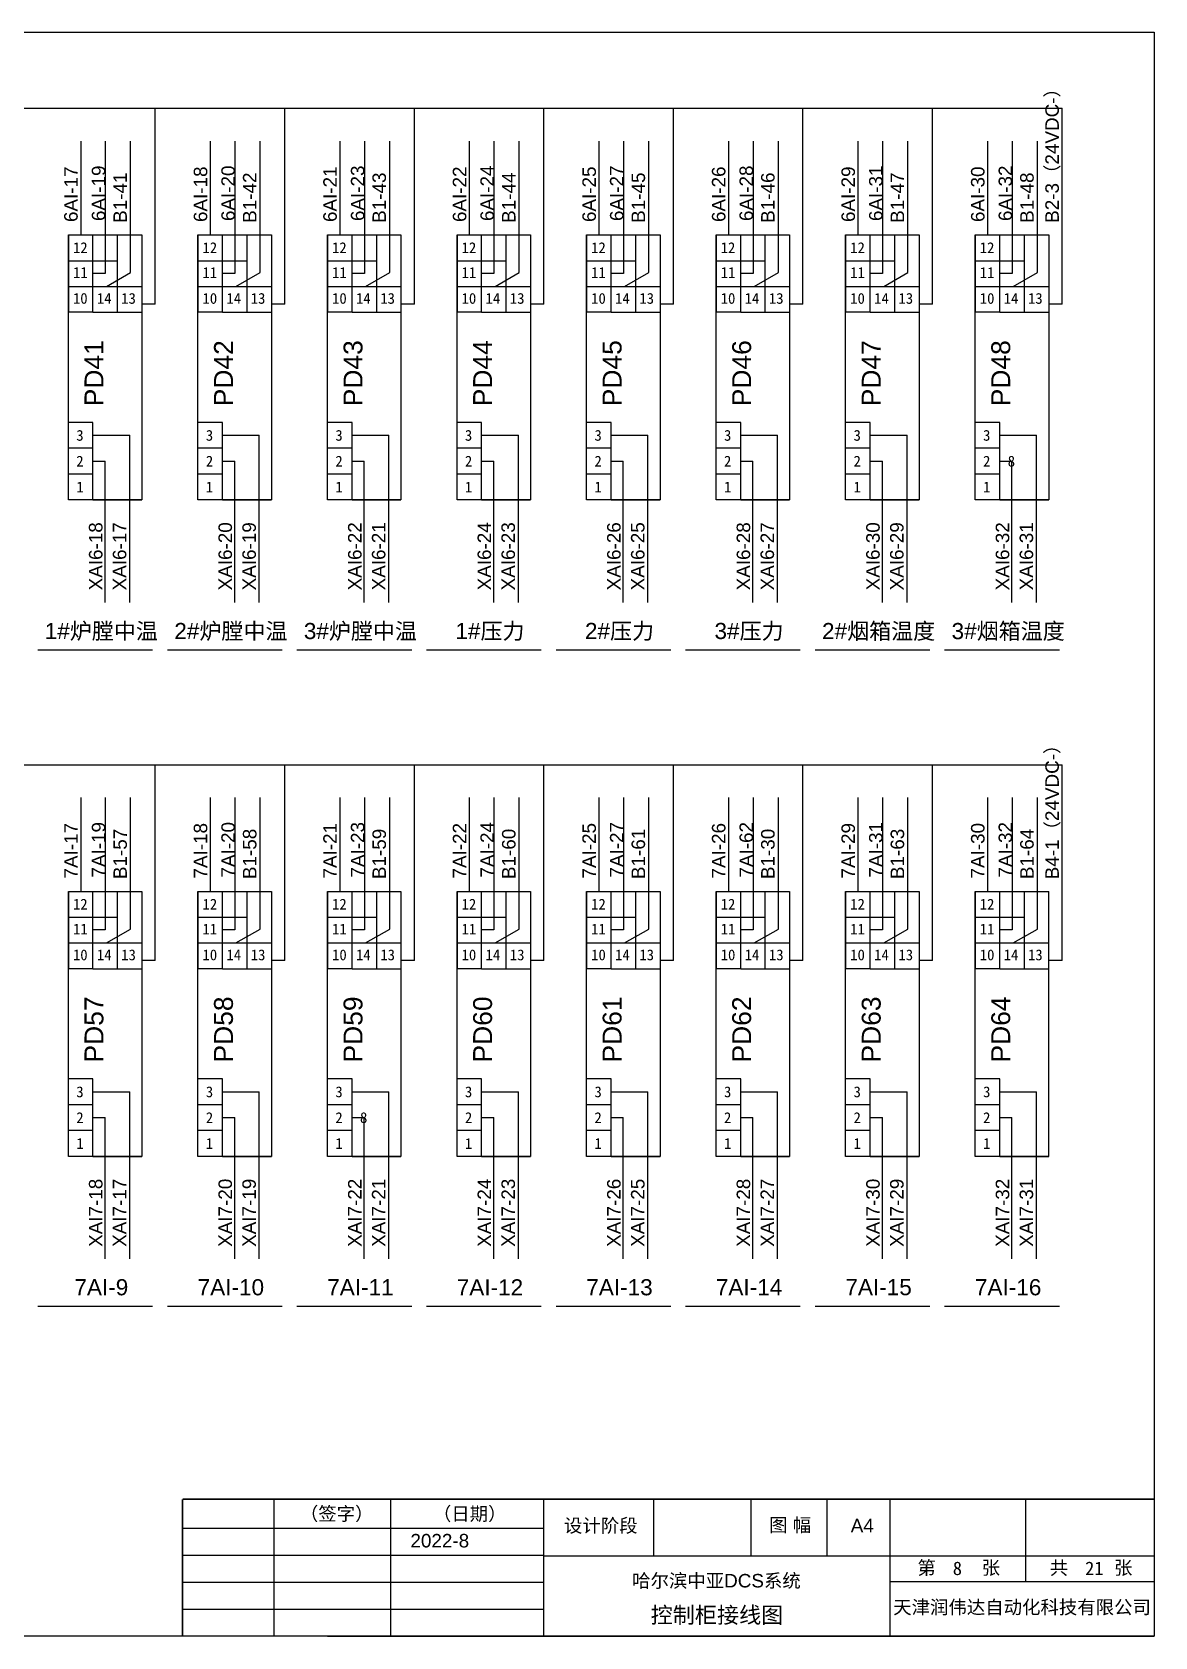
# Model space of a CAD drawing. Extents: x -156069 to -122631, y 9787 to 31117.
# Drawn here: x -149075 to -146995, y 16915 to 19887 of the extents above; entities that cross this region are included whole.
import ezdxf
from ezdxf.enums import TextEntityAlignment as Align

# ---------------------------------------------------------------- set-up
doc = ezdxf.new("R2010")
doc.units = 0
doc.layers.get('0').update_dxf_attribs({"linetype": 'CONTINUOUS'})
doc.layers.add('1', color=143, linetype='CONTINUOUS')
doc.layers.add('TEXT', color=3, linetype='CONTINUOUS')
doc.styles.add('Arial', font='arial.ttf')
doc.styles.get("Standard").update_dxf_attribs({"font": ''})
doc.styles.get('Standard').set_extended_font_data('SimSun')

msp = doc.modelspace()

# ---------------------------------------------------------------- linework, layer by layer
for p, q in [((-150766.62449, 19745.65428), (-147166.62449, 19745.65428)), ((-148846.62449, 19383.08503), (-148846.62449, 19745.65428)), ((-148606.62449, 19383.08503), (-148606.62449, 19745.65428)), ((-148366.62449, 19383.08503), (-148366.62449, 19745.65428)), ((-148126.62449, 19383.08503), (-148126.62449, 19745.65428)), ((-147886.62449, 19383.08503), (-147886.62449, 19745.65428)), ((-147646.62449, 19383.08503), (-147646.62449, 19745.65428)), ((-147406.62449, 19383.08503), (-147406.62449, 19745.65428)), ((-147166.62449, 19383.08503), (-147166.62449, 19745.65428)), ((-148984.82016, 19684.66827), (-148984.82016, 19511.19195)), ((-148939.21202, 19684.66827), (-148939.21202, 19439.62884)), ((-148892.23244, 19441.32991), (-148892.23244, 19684.66827)), ((-148744.82016, 19684.66827), (-148744.82016, 19511.19195)), ((-148699.21202, 19684.66827), (-148699.21202, 19439.62884)), ((-148652.23244, 19441.32991), (-148652.23244, 19684.66827)), ((-148504.82016, 19684.66827), (-148504.82016, 19511.19195)), ((-148459.21202, 19684.66827), (-148459.21202, 19439.62884)), ((-148412.23244, 19441.32991), (-148412.23244, 19684.66827)), ((-148264.82016, 19684.66827), (-148264.82016, 19511.19195)), ((-148219.21202, 19684.66827), (-148219.21202, 19439.62884)), ((-148172.23244, 19441.32991), (-148172.23244, 19684.66827)), ((-148024.82016, 19684.66827), (-148024.82016, 19511.19195)), ((-147979.21202, 19684.66827), (-147979.21202, 19439.62884)), ((-147932.23244, 19441.32991), (-147932.23244, 19684.66827)), ((-147784.82016, 19684.66827), (-147784.82016, 19511.19195)), ((-147739.21202, 19684.66827), (-147739.21202, 19439.62884)), ((-147692.23244, 19441.32991), (-147692.23244, 19684.66827)), ((-147544.82016, 19684.66827), (-147544.82016, 19511.19195)), ((-147499.21202, 19684.66827), (-147499.21202, 19439.62884)), ((-147452.23244, 19441.32991), (-147452.23244, 19684.66827)), ((-147304.82016, 19684.66827), (-147304.82016, 19511.19195)), ((-147259.21202, 19684.66827), (-147259.21202, 19439.62884)), ((-147212.23244, 19441.32991), (-147212.23244, 19684.66827)), ((-148939.21202, 19439.62884), (-148962.01614, 19439.62884)), ((-148937.09293, 19415.59382), (-148892.23244, 19441.32991)), ((-148699.21202, 19439.62884), (-148722.01614, 19439.62884)), ((-148697.09293, 19415.59382), (-148652.23244, 19441.32991)), ((-148459.21202, 19439.62884), (-148482.01614, 19439.62884)), ((-148457.09293, 19415.59382), (-148412.23244, 19441.32991)), ((-148219.21202, 19439.62884), (-148242.01614, 19439.62884)), ((-148217.09293, 19415.59382), (-148172.23244, 19441.32991)), ((-147979.21202, 19439.62884), (-148002.01614, 19439.62884)), ((-147977.09293, 19415.59382), (-147932.23244, 19441.32991)), ((-147739.21202, 19439.62884), (-147762.01614, 19439.62884)), ((-147737.09293, 19415.59382), (-147692.23244, 19441.32991)), ((-147499.21202, 19439.62884), (-147522.01614, 19439.62884)), ((-147497.09293, 19415.59382), (-147452.23244, 19441.32991)), ((-147259.21202, 19439.62884), (-147282.01614, 19439.62884)), ((-147257.09293, 19415.59382), (-147212.23244, 19441.32991)), ((-148846.62449, 19383.08503), (-148871.10417, 19383.08503)), ((-148606.62449, 19383.08503), (-148631.10417, 19383.08503)), ((-148366.62449, 19383.08503), (-148391.10417, 19383.08503)), ((-148126.62449, 19383.08503), (-148151.10417, 19383.08503)), ((-147886.62449, 19383.08503), (-147911.10417, 19383.08503)), ((-147646.62449, 19383.08503), (-147671.10417, 19383.08503)), ((-147406.62449, 19383.08503), (-147431.10417, 19383.08503)), ((-147166.62449, 19383.08503), (-147191.10417, 19383.08503)), ((-148962.57205, 19140.02792), (-148893.908, 19140.02792)), ((-148893.908, 18830.63491), (-148893.908, 19140.02792)), ((-148722.57205, 19140.02792), (-148653.908, 19140.02792)), ((-148653.908, 18830.63491), (-148653.908, 19140.02792)), ((-148482.57205, 19140.02792), (-148413.908, 19140.02792)), ((-148413.908, 18830.63491), (-148413.908, 19140.02792)), ((-148242.57205, 19140.02792), (-148173.908, 19140.02792)), ((-148173.908, 18830.63491), (-148173.908, 19140.02792)), ((-148002.57205, 19140.02792), (-147933.908, 19140.02792)), ((-147933.908, 18830.63491), (-147933.908, 19140.02792)), ((-147762.57205, 19140.02792), (-147693.908, 19140.02792)), ((-147693.908, 18830.63491), (-147693.908, 19140.02792)), ((-147522.57205, 19140.02792), (-147453.908, 19140.02792)), ((-147453.908, 18830.63491), (-147453.908, 19140.02792)), ((-147282.57205, 19140.02792), (-147213.908, 19140.02792)), ((-147213.908, 18830.63491), (-147213.908, 19140.02792)), ((-148962.01614, 19092.22886), (-148939.51614, 19092.22886)), ((-148939.51614, 18830.63491), (-148939.51614, 19092.22886)), ((-148722.01614, 19092.22886), (-148699.51614, 19092.22886)), ((-148699.51614, 18830.63491), (-148699.51614, 19092.22886)), ((-148482.01614, 19092.22886), (-148459.51614, 19092.22886)), ((-148459.51614, 18830.63491), (-148459.51614, 19092.22886)), ((-148242.01614, 19092.22886), (-148219.51614, 19092.22886)), ((-148219.51614, 18830.63491), (-148219.51614, 19092.22886)), ((-148002.01614, 19092.22886), (-147979.51614, 19092.22886)), ((-147979.51614, 18830.63491), (-147979.51614, 19092.22886)), ((-147762.01614, 19092.22886), (-147739.51614, 19092.22886)), ((-147739.51614, 18830.63491), (-147739.51614, 19092.22886)), ((-147522.01614, 19092.22886), (-147499.51614, 19092.22886)), ((-147499.51614, 18830.63491), (-147499.51614, 19092.22886)), ((-147282.01614, 19092.22886), (-147259.51614, 19092.22886)), ((-147259.51614, 18830.63491), (-147259.51614, 19092.22886)), ((-149064.17879, 18743.03828), (-148851.6174, 18743.03828)), ((-148824.17879, 18743.03828), (-148611.6174, 18743.03828)), ((-148584.17879, 18743.03828), (-148371.6174, 18743.03828)), ((-148344.17879, 18743.03828), (-148131.6174, 18743.03828)), ((-148104.17879, 18743.03828), (-147891.6174, 18743.03828)), ((-147864.17879, 18743.03828), (-147651.6174, 18743.03828)), ((-147624.17879, 18743.03828), (-147411.6174, 18743.03828)), ((-147384.17879, 18743.03828), (-147171.6174, 18743.03828)), ((-150766.62449, 18530.07948), (-147166.62449, 18530.07948)), ((-148846.62449, 18167.51024), (-148846.62449, 18530.07948)), ((-148606.62449, 18167.51024), (-148606.62449, 18530.07948)), ((-148366.62449, 18167.51024), (-148366.62449, 18530.07948)), ((-148126.62449, 18167.51024), (-148126.62449, 18530.07948)), ((-147886.62449, 18167.51024), (-147886.62449, 18530.07948)), ((-147646.62449, 18167.51024), (-147646.62449, 18530.07948)), ((-147406.62449, 18167.51024), (-147406.62449, 18530.07948)), ((-147166.62449, 18167.51024), (-147166.62449, 18530.07948)), ((-148984.82016, 18469.09347), (-148984.82016, 18295.61715)), ((-148939.21202, 18469.09347), (-148939.21202, 18224.05404)), ((-148892.23244, 18225.75511), (-148892.23244, 18469.09347)), ((-148744.82016, 18469.09347), (-148744.82016, 18295.61715)), ((-148699.21202, 18469.09347), (-148699.21202, 18224.05404)), ((-148652.23244, 18225.75511), (-148652.23244, 18469.09347)), ((-148504.82016, 18469.09347), (-148504.82016, 18295.61715)), ((-148459.21202, 18469.09347), (-148459.21202, 18224.05404)), ((-148412.23244, 18225.75511), (-148412.23244, 18469.09347)), ((-148264.82016, 18469.09347), (-148264.82016, 18295.61715)), ((-148219.21202, 18469.09347), (-148219.21202, 18224.05404)), ((-148172.23244, 18225.75511), (-148172.23244, 18469.09347)), ((-148024.82016, 18469.09347), (-148024.82016, 18295.61715)), ((-147979.21202, 18469.09347), (-147979.21202, 18224.05404)), ((-147932.23244, 18225.75511), (-147932.23244, 18469.09347)), ((-147784.82016, 18469.09347), (-147784.82016, 18295.61715)), ((-147739.21202, 18469.09347), (-147739.21202, 18224.05404)), ((-147692.23244, 18225.75511), (-147692.23244, 18469.09347)), ((-147544.82016, 18469.09347), (-147544.82016, 18295.61715)), ((-147499.21202, 18469.09347), (-147499.21202, 18224.05404)), ((-147452.23244, 18225.75511), (-147452.23244, 18469.09347)), ((-147304.82016, 18469.09347), (-147304.82016, 18295.61715)), ((-147259.21202, 18469.09347), (-147259.21202, 18224.05404)), ((-147212.23244, 18225.75511), (-147212.23244, 18469.09347)), ((-148939.21202, 18224.05404), (-148962.01614, 18224.05404)), ((-148937.09293, 18200.01903), (-148892.23244, 18225.75511)), ((-148699.21202, 18224.05404), (-148722.01614, 18224.05404)), ((-148697.09293, 18200.01903), (-148652.23244, 18225.75511)), ((-148459.21202, 18224.05404), (-148482.01614, 18224.05404)), ((-148457.09293, 18200.01903), (-148412.23244, 18225.75511)), ((-148219.21202, 18224.05404), (-148242.01614, 18224.05404)), ((-148217.09293, 18200.01903), (-148172.23244, 18225.75511)), ((-147979.21202, 18224.05404), (-148002.01614, 18224.05404)), ((-147977.09293, 18200.01903), (-147932.23244, 18225.75511)), ((-147739.21202, 18224.05404), (-147762.01614, 18224.05404)), ((-147737.09293, 18200.01903), (-147692.23244, 18225.75511)), ((-147499.21202, 18224.05404), (-147522.01614, 18224.05404)), ((-147497.09293, 18200.01903), (-147452.23244, 18225.75511)), ((-147259.21202, 18224.05404), (-147282.01614, 18224.05404)), ((-147257.09293, 18200.01903), (-147212.23244, 18225.75511)), ((-148846.62449, 18167.51024), (-148871.10417, 18167.51024)), ((-148606.62449, 18167.51024), (-148631.10417, 18167.51024)), ((-148366.62449, 18167.51024), (-148391.10417, 18167.51024)), ((-148126.62449, 18167.51024), (-148151.10417, 18167.51024)), ((-147886.62449, 18167.51024), (-147911.10417, 18167.51024)), ((-147646.62449, 18167.51024), (-147671.10417, 18167.51024)), ((-147406.62449, 18167.51024), (-147431.10417, 18167.51024)), ((-147166.62449, 18167.51024), (-147191.10417, 18167.51024)), ((-148962.57205, 17924.45313), (-148893.908, 17924.45313)), ((-148893.908, 17615.06011), (-148893.908, 17924.45313)), ((-148722.57205, 17924.45313), (-148653.908, 17924.45313)), ((-148653.908, 17615.06011), (-148653.908, 17924.45313)), ((-148482.57205, 17924.45313), (-148413.908, 17924.45313)), ((-148413.908, 17615.06011), (-148413.908, 17924.45313)), ((-148242.57205, 17924.45313), (-148173.908, 17924.45313)), ((-148173.908, 17615.06011), (-148173.908, 17924.45313)), ((-148002.57205, 17924.45313), (-147933.908, 17924.45313)), ((-147933.908, 17615.06011), (-147933.908, 17924.45313)), ((-147762.57205, 17924.45313), (-147693.908, 17924.45313)), ((-147693.908, 17615.06011), (-147693.908, 17924.45313)), ((-147522.57205, 17924.45313), (-147453.908, 17924.45313)), ((-147453.908, 17615.06011), (-147453.908, 17924.45313)), ((-147282.57205, 17924.45313), (-147213.908, 17924.45313)), ((-147213.908, 17615.06011), (-147213.908, 17924.45313)), ((-148962.01614, 17876.65406), (-148939.51614, 17876.65406)), ((-148939.51614, 17615.06011), (-148939.51614, 17876.65406)), ((-148722.01614, 17876.65406), (-148699.51614, 17876.65406)), ((-148699.51614, 17615.06011), (-148699.51614, 17876.65406)), ((-148482.01614, 17876.65406), (-148459.51614, 17876.65406)), ((-148459.51614, 17615.06011), (-148459.51614, 17876.65406)), ((-148242.01614, 17876.65406), (-148219.51614, 17876.65406)), ((-148219.51614, 17615.06011), (-148219.51614, 17876.65406)), ((-148002.01614, 17876.65406), (-147979.51614, 17876.65406)), ((-147979.51614, 17615.06011), (-147979.51614, 17876.65406)), ((-147762.01614, 17876.65406), (-147739.51614, 17876.65406)), ((-147739.51614, 17615.06011), (-147739.51614, 17876.65406)), ((-147522.01614, 17876.65406), (-147499.51614, 17876.65406)), ((-147499.51614, 17615.06011), (-147499.51614, 17876.65406)), ((-147282.01614, 17876.65406), (-147259.51614, 17876.65406)), ((-147259.51614, 17615.06011), (-147259.51614, 17876.65406)), ((-149064.17879, 17527.46348), (-148851.6174, 17527.46348)), ((-148824.17879, 17527.46348), (-148611.6174, 17527.46348)), ((-148584.17879, 17527.46348), (-148371.6174, 17527.46348)), ((-148344.17879, 17527.46348), (-148131.6174, 17527.46348)), ((-148104.17879, 17527.46348), (-147891.6174, 17527.46348)), ((-147864.17879, 17527.46348), (-147651.6174, 17527.46348)), ((-147624.17879, 17527.46348), (-147411.6174, 17527.46348)), ((-147384.17879, 17527.46348), (-147171.6174, 17527.46348))]:
    msp.add_line(p, q)
at = {"color": 1}
for p, q in [((-149007.62419, 19511.19195), (-149007.62419, 19463.39289)), ((-149007.62419, 19020.53027), (-149007.62419, 19511.19195)), ((-149007.62419, 19511.19195), (-148871.4081, 19511.19195)), ((-148962.01614, 19463.39289), (-148962.01614, 19511.19195)), ((-148916.4081, 19367.79476), (-148916.4081, 19511.19195)), ((-148871.4081, 19511.19195), (-148871.4081, 19020.53027)), ((-148767.62419, 19511.19195), (-148767.62419, 19463.39289)), ((-148767.62419, 19020.53027), (-148767.62419, 19511.19195)), ((-148767.62419, 19511.19195), (-148631.4081, 19511.19195)), ((-148722.01614, 19463.39289), (-148722.01614, 19511.19195)), ((-148676.4081, 19367.79476), (-148676.4081, 19511.19195)), ((-148631.4081, 19511.19195), (-148631.4081, 19020.53027)), ((-148527.62419, 19511.19195), (-148527.62419, 19463.39289)), ((-148527.62419, 19020.53027), (-148527.62419, 19511.19195)), ((-148527.62419, 19511.19195), (-148391.4081, 19511.19195)), ((-148482.01614, 19463.39289), (-148482.01614, 19511.19195)), ((-148436.4081, 19367.79476), (-148436.4081, 19511.19195)), ((-148391.4081, 19511.19195), (-148391.4081, 19020.53027)), ((-148287.62419, 19511.19195), (-148287.62419, 19463.39289)), ((-148287.62419, 19020.53027), (-148287.62419, 19511.19195)), ((-148287.62419, 19511.19195), (-148151.4081, 19511.19195)), ((-148242.01614, 19463.39289), (-148242.01614, 19511.19195)), ((-148196.4081, 19367.79476), (-148196.4081, 19511.19195)), ((-148151.4081, 19511.19195), (-148151.4081, 19020.53027)), ((-148047.62419, 19511.19195), (-148047.62419, 19463.39289)), ((-148047.62419, 19020.53027), (-148047.62419, 19511.19195)), ((-148047.62419, 19511.19195), (-147911.4081, 19511.19195)), ((-148002.01614, 19463.39289), (-148002.01614, 19511.19195)), ((-147956.4081, 19367.79476), (-147956.4081, 19511.19195)), ((-147911.4081, 19511.19195), (-147911.4081, 19020.53027)), ((-147807.62419, 19511.19195), (-147807.62419, 19463.39289)), ((-147807.62419, 19020.53027), (-147807.62419, 19511.19195)), ((-147807.62419, 19511.19195), (-147671.4081, 19511.19195)), ((-147762.01614, 19463.39289), (-147762.01614, 19511.19195)), ((-147716.4081, 19367.79476), (-147716.4081, 19511.19195)), ((-147671.4081, 19511.19195), (-147671.4081, 19020.53027)), ((-147567.62419, 19511.19195), (-147567.62419, 19463.39289)), ((-147567.62419, 19020.53027), (-147567.62419, 19511.19195)), ((-147567.62419, 19511.19195), (-147431.4081, 19511.19195)), ((-147522.01614, 19463.39289), (-147522.01614, 19511.19195)), ((-147476.4081, 19367.79476), (-147476.4081, 19511.19195)), ((-147431.4081, 19511.19195), (-147431.4081, 19020.53027)), ((-147327.62419, 19511.19195), (-147327.62419, 19463.39289)), ((-147327.62419, 19020.53027), (-147327.62419, 19511.19195)), ((-147327.62419, 19511.19195), (-147191.4081, 19511.19195)), ((-147282.01614, 19463.39289), (-147282.01614, 19511.19195)), ((-147236.4081, 19367.79476), (-147236.4081, 19511.19195)), ((-147191.4081, 19511.19195), (-147191.4081, 19020.53027)), ((-149007.62419, 19463.39289), (-149007.62419, 19367.79476)), ((-149007.62419, 19463.39289), (-148962.01614, 19463.39289)), ((-148962.01614, 19367.79476), (-148962.01614, 19463.39289)), ((-148962.01614, 19463.39289), (-148916.4081, 19463.39289)), ((-148767.62419, 19463.39289), (-148767.62419, 19367.79476)), ((-148767.62419, 19463.39289), (-148722.01614, 19463.39289)), ((-148722.01614, 19367.79476), (-148722.01614, 19463.39289)), ((-148722.01614, 19463.39289), (-148676.4081, 19463.39289)), ((-148527.62419, 19463.39289), (-148527.62419, 19367.79476)), ((-148527.62419, 19463.39289), (-148482.01614, 19463.39289)), ((-148482.01614, 19367.79476), (-148482.01614, 19463.39289)), ((-148482.01614, 19463.39289), (-148436.4081, 19463.39289)), ((-148287.62419, 19463.39289), (-148287.62419, 19367.79476)), ((-148287.62419, 19463.39289), (-148242.01614, 19463.39289)), ((-148242.01614, 19367.79476), (-148242.01614, 19463.39289)), ((-148242.01614, 19463.39289), (-148196.4081, 19463.39289)), ((-148047.62419, 19463.39289), (-148047.62419, 19367.79476)), ((-148047.62419, 19463.39289), (-148002.01614, 19463.39289)), ((-148002.01614, 19367.79476), (-148002.01614, 19463.39289)), ((-148002.01614, 19463.39289), (-147956.4081, 19463.39289)), ((-147807.62419, 19463.39289), (-147807.62419, 19367.79476)), ((-147807.62419, 19463.39289), (-147762.01614, 19463.39289)), ((-147762.01614, 19367.79476), (-147762.01614, 19463.39289)), ((-147762.01614, 19463.39289), (-147716.4081, 19463.39289)), ((-147567.62419, 19463.39289), (-147567.62419, 19367.79476)), ((-147567.62419, 19463.39289), (-147522.01614, 19463.39289)), ((-147522.01614, 19367.79476), (-147522.01614, 19463.39289)), ((-147522.01614, 19463.39289), (-147476.4081, 19463.39289)), ((-147327.62419, 19463.39289), (-147327.62419, 19367.79476)), ((-147327.62419, 19463.39289), (-147282.01614, 19463.39289)), ((-147282.01614, 19367.79476), (-147282.01614, 19463.39289)), ((-147282.01614, 19463.39289), (-147236.4081, 19463.39289)), ((-149007.62419, 19415.59382), (-148962.01614, 19415.59382)), ((-148962.01614, 19415.59382), (-148871.4081, 19415.59382)), ((-148767.62419, 19415.59382), (-148722.01614, 19415.59382)), ((-148722.01614, 19415.59382), (-148631.4081, 19415.59382)), ((-148527.62419, 19415.59382), (-148482.01614, 19415.59382)), ((-148482.01614, 19415.59382), (-148391.4081, 19415.59382)), ((-148287.62419, 19415.59382), (-148242.01614, 19415.59382)), ((-148242.01614, 19415.59382), (-148151.4081, 19415.59382)), ((-148047.62419, 19415.59382), (-148002.01614, 19415.59382)), ((-148002.01614, 19415.59382), (-147911.4081, 19415.59382)), ((-147807.62419, 19415.59382), (-147762.01614, 19415.59382)), ((-147762.01614, 19415.59382), (-147671.4081, 19415.59382)), ((-147567.62419, 19415.59382), (-147522.01614, 19415.59382)), ((-147522.01614, 19415.59382), (-147431.4081, 19415.59382)), ((-147327.62419, 19415.59382), (-147282.01614, 19415.59382)), ((-147282.01614, 19415.59382), (-147191.4081, 19415.59382)), ((-148962.01614, 19367.79476), (-149007.62419, 19367.79476)), ((-148962.01614, 19367.79476), (-148871.4081, 19367.79476)), ((-148722.01614, 19367.79476), (-148767.62419, 19367.79476)), ((-148722.01614, 19367.79476), (-148631.4081, 19367.79476)), ((-148482.01614, 19367.79476), (-148527.62419, 19367.79476)), ((-148482.01614, 19367.79476), (-148391.4081, 19367.79476)), ((-148242.01614, 19367.79476), (-148287.62419, 19367.79476)), ((-148242.01614, 19367.79476), (-148151.4081, 19367.79476)), ((-148002.01614, 19367.79476), (-148047.62419, 19367.79476)), ((-148002.01614, 19367.79476), (-147911.4081, 19367.79476)), ((-147762.01614, 19367.79476), (-147807.62419, 19367.79476)), ((-147762.01614, 19367.79476), (-147671.4081, 19367.79476)), ((-147522.01614, 19367.79476), (-147567.62419, 19367.79476)), ((-147522.01614, 19367.79476), (-147431.4081, 19367.79476)), ((-147282.01614, 19367.79476), (-147327.62419, 19367.79476)), ((-147282.01614, 19367.79476), (-147191.4081, 19367.79476)), ((-148962.01614, 19163.92745), (-149007.62419, 19163.92745)), ((-149007.62419, 19116.12839), (-149007.62419, 19163.92745)), ((-148962.01614, 19116.12839), (-148962.01614, 19163.92745)), ((-148722.01614, 19163.92745), (-148767.62419, 19163.92745)), ((-148767.62419, 19116.12839), (-148767.62419, 19163.92745)), ((-148722.01614, 19116.12839), (-148722.01614, 19163.92745)), ((-148482.01614, 19163.92745), (-148527.62419, 19163.92745)), ((-148527.62419, 19116.12839), (-148527.62419, 19163.92745)), ((-148482.01614, 19116.12839), (-148482.01614, 19163.92745)), ((-148242.01614, 19163.92745), (-148287.62419, 19163.92745)), ((-148287.62419, 19116.12839), (-148287.62419, 19163.92745)), ((-148242.01614, 19116.12839), (-148242.01614, 19163.92745)), ((-148002.01614, 19163.92745), (-148047.62419, 19163.92745)), ((-148047.62419, 19116.12839), (-148047.62419, 19163.92745)), ((-148002.01614, 19116.12839), (-148002.01614, 19163.92745)), ((-147762.01614, 19163.92745), (-147807.62419, 19163.92745)), ((-147807.62419, 19116.12839), (-147807.62419, 19163.92745)), ((-147762.01614, 19116.12839), (-147762.01614, 19163.92745)), ((-147522.01614, 19163.92745), (-147567.62419, 19163.92745)), ((-147567.62419, 19116.12839), (-147567.62419, 19163.92745)), ((-147522.01614, 19116.12839), (-147522.01614, 19163.92745)), ((-147282.01614, 19163.92745), (-147327.62419, 19163.92745)), ((-147327.62419, 19116.12839), (-147327.62419, 19163.92745)), ((-147282.01614, 19116.12839), (-147282.01614, 19163.92745)), ((-148962.01614, 19116.12839), (-149007.62419, 19116.12839)), ((-149007.62419, 19068.32933), (-149007.62419, 19116.12839)), ((-148962.01614, 19116.12839), (-149007.62419, 19116.12839)), ((-148962.01614, 19116.12839), (-149007.62419, 19116.12839)), ((-148962.01614, 19116.12839), (-149007.62419, 19116.12839)), ((-148962.01614, 19068.32933), (-148962.01614, 19116.12839)), ((-148722.01614, 19116.12839), (-148767.62419, 19116.12839)), ((-148767.62419, 19068.32933), (-148767.62419, 19116.12839)), ((-148722.01614, 19116.12839), (-148767.62419, 19116.12839)), ((-148722.01614, 19116.12839), (-148767.62419, 19116.12839)), ((-148722.01614, 19116.12839), (-148767.62419, 19116.12839)), ((-148722.01614, 19068.32933), (-148722.01614, 19116.12839)), ((-148482.01614, 19116.12839), (-148527.62419, 19116.12839)), ((-148527.62419, 19068.32933), (-148527.62419, 19116.12839)), ((-148482.01614, 19116.12839), (-148527.62419, 19116.12839)), ((-148482.01614, 19116.12839), (-148527.62419, 19116.12839)), ((-148482.01614, 19116.12839), (-148527.62419, 19116.12839)), ((-148482.01614, 19068.32933), (-148482.01614, 19116.12839)), ((-148242.01614, 19116.12839), (-148287.62419, 19116.12839)), ((-148287.62419, 19068.32933), (-148287.62419, 19116.12839)), ((-148242.01614, 19116.12839), (-148287.62419, 19116.12839)), ((-148242.01614, 19116.12839), (-148287.62419, 19116.12839)), ((-148242.01614, 19116.12839), (-148287.62419, 19116.12839)), ((-148242.01614, 19068.32933), (-148242.01614, 19116.12839)), ((-148002.01614, 19116.12839), (-148047.62419, 19116.12839)), ((-148047.62419, 19068.32933), (-148047.62419, 19116.12839)), ((-148002.01614, 19116.12839), (-148047.62419, 19116.12839)), ((-148002.01614, 19116.12839), (-148047.62419, 19116.12839)), ((-148002.01614, 19116.12839), (-148047.62419, 19116.12839)), ((-148002.01614, 19068.32933), (-148002.01614, 19116.12839)), ((-147762.01614, 19116.12839), (-147807.62419, 19116.12839)), ((-147807.62419, 19068.32933), (-147807.62419, 19116.12839)), ((-147762.01614, 19116.12839), (-147807.62419, 19116.12839)), ((-147762.01614, 19116.12839), (-147807.62419, 19116.12839)), ((-147762.01614, 19116.12839), (-147807.62419, 19116.12839)), ((-147762.01614, 19068.32933), (-147762.01614, 19116.12839)), ((-147522.01614, 19116.12839), (-147567.62419, 19116.12839)), ((-147567.62419, 19068.32933), (-147567.62419, 19116.12839)), ((-147522.01614, 19116.12839), (-147567.62419, 19116.12839)), ((-147522.01614, 19116.12839), (-147567.62419, 19116.12839)), ((-147522.01614, 19116.12839), (-147567.62419, 19116.12839)), ((-147522.01614, 19068.32933), (-147522.01614, 19116.12839)), ((-147282.01614, 19116.12839), (-147327.62419, 19116.12839)), ((-147327.62419, 19068.32933), (-147327.62419, 19116.12839)), ((-147282.01614, 19116.12839), (-147327.62419, 19116.12839)), ((-147282.01614, 19116.12839), (-147327.62419, 19116.12839)), ((-147282.01614, 19116.12839), (-147327.62419, 19116.12839)), ((-147282.01614, 19068.32933), (-147282.01614, 19116.12839)), ((-148962.01614, 19068.32933), (-149007.62419, 19068.32933)), ((-149007.62419, 19020.53027), (-149007.62419, 19068.32933)), ((-148962.01614, 19068.32933), (-149007.62419, 19068.32933)), ((-148962.01614, 19020.53027), (-148962.01614, 19068.32933)), ((-148722.01614, 19068.32933), (-148767.62419, 19068.32933)), ((-148767.62419, 19020.53027), (-148767.62419, 19068.32933)), ((-148722.01614, 19068.32933), (-148767.62419, 19068.32933)), ((-148722.01614, 19020.53027), (-148722.01614, 19068.32933)), ((-148482.01614, 19068.32933), (-148527.62419, 19068.32933)), ((-148527.62419, 19020.53027), (-148527.62419, 19068.32933)), ((-148482.01614, 19068.32933), (-148527.62419, 19068.32933)), ((-148482.01614, 19020.53027), (-148482.01614, 19068.32933)), ((-148242.01614, 19068.32933), (-148287.62419, 19068.32933)), ((-148287.62419, 19020.53027), (-148287.62419, 19068.32933)), ((-148242.01614, 19068.32933), (-148287.62419, 19068.32933)), ((-148242.01614, 19020.53027), (-148242.01614, 19068.32933)), ((-148002.01614, 19068.32933), (-148047.62419, 19068.32933)), ((-148047.62419, 19020.53027), (-148047.62419, 19068.32933)), ((-148002.01614, 19068.32933), (-148047.62419, 19068.32933)), ((-148002.01614, 19020.53027), (-148002.01614, 19068.32933)), ((-147762.01614, 19068.32933), (-147807.62419, 19068.32933)), ((-147807.62419, 19020.53027), (-147807.62419, 19068.32933)), ((-147762.01614, 19068.32933), (-147807.62419, 19068.32933)), ((-147762.01614, 19020.53027), (-147762.01614, 19068.32933)), ((-147522.01614, 19068.32933), (-147567.62419, 19068.32933)), ((-147567.62419, 19020.53027), (-147567.62419, 19068.32933)), ((-147522.01614, 19068.32933), (-147567.62419, 19068.32933)), ((-147522.01614, 19020.53027), (-147522.01614, 19068.32933)), ((-147282.01614, 19068.32933), (-147327.62419, 19068.32933)), ((-147327.62419, 19020.53027), (-147327.62419, 19068.32933)), ((-147282.01614, 19068.32933), (-147327.62419, 19068.32933)), ((-147282.01614, 19020.53027), (-147282.01614, 19068.32933)), ((-148962.01614, 19020.53027), (-149007.62419, 19020.53027)), ((-148871.4081, 19020.53027), (-149007.62419, 19020.53027)), ((-148962.01614, 19020.53027), (-148871.4081, 19020.53027)), ((-148722.01614, 19020.53027), (-148767.62419, 19020.53027)), ((-148631.4081, 19020.53027), (-148767.62419, 19020.53027)), ((-148722.01614, 19020.53027), (-148631.4081, 19020.53027)), ((-148482.01614, 19020.53027), (-148527.62419, 19020.53027)), ((-148391.4081, 19020.53027), (-148527.62419, 19020.53027)), ((-148482.01614, 19020.53027), (-148391.4081, 19020.53027)), ((-148242.01614, 19020.53027), (-148287.62419, 19020.53027)), ((-148151.4081, 19020.53027), (-148287.62419, 19020.53027)), ((-148242.01614, 19020.53027), (-148151.4081, 19020.53027)), ((-148002.01614, 19020.53027), (-148047.62419, 19020.53027)), ((-147911.4081, 19020.53027), (-148047.62419, 19020.53027)), ((-148002.01614, 19020.53027), (-147911.4081, 19020.53027)), ((-147762.01614, 19020.53027), (-147807.62419, 19020.53027)), ((-147671.4081, 19020.53027), (-147807.62419, 19020.53027)), ((-147762.01614, 19020.53027), (-147671.4081, 19020.53027)), ((-147522.01614, 19020.53027), (-147567.62419, 19020.53027)), ((-147431.4081, 19020.53027), (-147567.62419, 19020.53027)), ((-147522.01614, 19020.53027), (-147431.4081, 19020.53027)), ((-147282.01614, 19020.53027), (-147327.62419, 19020.53027)), ((-147191.4081, 19020.53027), (-147327.62419, 19020.53027)), ((-147282.01614, 19020.53027), (-147191.4081, 19020.53027)), ((-149007.62419, 18295.61715), (-149007.62419, 18247.81809)), ((-149007.62419, 17804.95547), (-149007.62419, 18295.61715)), ((-149007.62419, 18295.61715), (-148871.4081, 18295.61715)), ((-148962.01614, 18247.81809), (-148962.01614, 18295.61715)), ((-148916.4081, 18152.21996), (-148916.4081, 18295.61715)), ((-148871.4081, 18295.61715), (-148871.4081, 17804.95547)), ((-148767.62419, 18295.61715), (-148767.62419, 18247.81809)), ((-148767.62419, 17804.95547), (-148767.62419, 18295.61715)), ((-148767.62419, 18295.61715), (-148631.4081, 18295.61715)), ((-148722.01614, 18247.81809), (-148722.01614, 18295.61715)), ((-148676.4081, 18152.21996), (-148676.4081, 18295.61715)), ((-148631.4081, 18295.61715), (-148631.4081, 17804.95547)), ((-148527.62419, 18295.61715), (-148527.62419, 18247.81809)), ((-148527.62419, 17804.95547), (-148527.62419, 18295.61715)), ((-148527.62419, 18295.61715), (-148391.4081, 18295.61715)), ((-148482.01614, 18247.81809), (-148482.01614, 18295.61715)), ((-148436.4081, 18152.21996), (-148436.4081, 18295.61715)), ((-148391.4081, 18295.61715), (-148391.4081, 17804.95547)), ((-148287.62419, 18295.61715), (-148287.62419, 18247.81809)), ((-148287.62419, 17804.95547), (-148287.62419, 18295.61715)), ((-148287.62419, 18295.61715), (-148151.4081, 18295.61715)), ((-148242.01614, 18247.81809), (-148242.01614, 18295.61715)), ((-148196.4081, 18152.21996), (-148196.4081, 18295.61715)), ((-148151.4081, 18295.61715), (-148151.4081, 17804.95547)), ((-148047.62419, 18295.61715), (-148047.62419, 18247.81809)), ((-148047.62419, 17804.95547), (-148047.62419, 18295.61715)), ((-148047.62419, 18295.61715), (-147911.4081, 18295.61715)), ((-148002.01614, 18247.81809), (-148002.01614, 18295.61715)), ((-147956.4081, 18152.21996), (-147956.4081, 18295.61715)), ((-147911.4081, 18295.61715), (-147911.4081, 17804.95547)), ((-147807.62419, 18295.61715), (-147807.62419, 18247.81809)), ((-147807.62419, 17804.95547), (-147807.62419, 18295.61715)), ((-147807.62419, 18295.61715), (-147671.4081, 18295.61715)), ((-147762.01614, 18247.81809), (-147762.01614, 18295.61715)), ((-147716.4081, 18152.21996), (-147716.4081, 18295.61715)), ((-147671.4081, 18295.61715), (-147671.4081, 17804.95547)), ((-147567.62419, 18295.61715), (-147567.62419, 18247.81809)), ((-147567.62419, 17804.95547), (-147567.62419, 18295.61715)), ((-147567.62419, 18295.61715), (-147431.4081, 18295.61715)), ((-147522.01614, 18247.81809), (-147522.01614, 18295.61715)), ((-147476.4081, 18152.21996), (-147476.4081, 18295.61715)), ((-147431.4081, 18295.61715), (-147431.4081, 17804.95547)), ((-147327.62419, 18295.61715), (-147327.62419, 18247.81809)), ((-147327.62419, 17804.95547), (-147327.62419, 18295.61715)), ((-147327.62419, 18295.61715), (-147191.4081, 18295.61715)), ((-147282.01614, 18247.81809), (-147282.01614, 18295.61715)), ((-147236.4081, 18152.21996), (-147236.4081, 18295.61715)), ((-147191.4081, 17804.95547), (-147191.4081, 18295.61715)), ((-149007.62419, 18247.81809), (-149007.62419, 18152.21996)), ((-149007.62419, 18247.81809), (-148962.01614, 18247.81809)), ((-148962.01614, 18152.21996), (-148962.01614, 18247.81809)), ((-148962.01614, 18247.81809), (-148916.4081, 18247.81809)), ((-148767.62419, 18247.81809), (-148767.62419, 18152.21996)), ((-148767.62419, 18247.81809), (-148722.01614, 18247.81809)), ((-148722.01614, 18152.21996), (-148722.01614, 18247.81809)), ((-148722.01614, 18247.81809), (-148676.4081, 18247.81809)), ((-148527.62419, 18247.81809), (-148527.62419, 18152.21996)), ((-148527.62419, 18247.81809), (-148482.01614, 18247.81809)), ((-148482.01614, 18152.21996), (-148482.01614, 18247.81809)), ((-148482.01614, 18247.81809), (-148436.4081, 18247.81809)), ((-148287.62419, 18247.81809), (-148287.62419, 18152.21996)), ((-148287.62419, 18247.81809), (-148242.01614, 18247.81809)), ((-148242.01614, 18152.21996), (-148242.01614, 18247.81809)), ((-148242.01614, 18247.81809), (-148196.4081, 18247.81809)), ((-148047.62419, 18247.81809), (-148047.62419, 18152.21996)), ((-148047.62419, 18247.81809), (-148002.01614, 18247.81809)), ((-148002.01614, 18152.21996), (-148002.01614, 18247.81809)), ((-148002.01614, 18247.81809), (-147956.4081, 18247.81809)), ((-147807.62419, 18247.81809), (-147807.62419, 18152.21996)), ((-147807.62419, 18247.81809), (-147762.01614, 18247.81809)), ((-147762.01614, 18152.21996), (-147762.01614, 18247.81809)), ((-147762.01614, 18247.81809), (-147716.4081, 18247.81809)), ((-147567.62419, 18247.81809), (-147567.62419, 18152.21996)), ((-147567.62419, 18247.81809), (-147522.01614, 18247.81809)), ((-147522.01614, 18152.21996), (-147522.01614, 18247.81809)), ((-147522.01614, 18247.81809), (-147476.4081, 18247.81809)), ((-147327.62419, 18247.81809), (-147327.62419, 18152.21996)), ((-147327.62419, 18247.81809), (-147282.01614, 18247.81809)), ((-147282.01614, 18152.21996), (-147282.01614, 18247.81809)), ((-147282.01614, 18247.81809), (-147236.4081, 18247.81809)), ((-149007.62419, 18200.01903), (-148962.01614, 18200.01903)), ((-148962.01614, 18200.01903), (-148871.4081, 18200.01903)), ((-148767.62419, 18200.01903), (-148722.01614, 18200.01903)), ((-148722.01614, 18200.01903), (-148631.4081, 18200.01903)), ((-148527.62419, 18200.01903), (-148482.01614, 18200.01903)), ((-148482.01614, 18200.01903), (-148391.4081, 18200.01903)), ((-148287.62419, 18200.01903), (-148242.01614, 18200.01903)), ((-148242.01614, 18200.01903), (-148151.4081, 18200.01903)), ((-148047.62419, 18200.01903), (-148002.01614, 18200.01903)), ((-148002.01614, 18200.01903), (-147911.4081, 18200.01903)), ((-147807.62419, 18200.01903), (-147762.01614, 18200.01903)), ((-147762.01614, 18200.01903), (-147671.4081, 18200.01903)), ((-147567.62419, 18200.01903), (-147522.01614, 18200.01903)), ((-147522.01614, 18200.01903), (-147431.4081, 18200.01903)), ((-147327.62419, 18200.01903), (-147282.01614, 18200.01903)), ((-147282.01614, 18200.01903), (-147191.4081, 18200.01903)), ((-148962.01614, 18152.21996), (-149007.62419, 18152.21996)), ((-148962.01614, 18152.21996), (-148871.4081, 18152.21996)), ((-148722.01614, 18152.21996), (-148767.62419, 18152.21996)), ((-148722.01614, 18152.21996), (-148631.4081, 18152.21996)), ((-148482.01614, 18152.21996), (-148527.62419, 18152.21996)), ((-148482.01614, 18152.21996), (-148391.4081, 18152.21996)), ((-148242.01614, 18152.21996), (-148287.62419, 18152.21996)), ((-148242.01614, 18152.21996), (-148151.4081, 18152.21996)), ((-148002.01614, 18152.21996), (-148047.62419, 18152.21996)), ((-148002.01614, 18152.21996), (-147911.4081, 18152.21996)), ((-147762.01614, 18152.21996), (-147807.62419, 18152.21996)), ((-147762.01614, 18152.21996), (-147671.4081, 18152.21996)), ((-147522.01614, 18152.21996), (-147567.62419, 18152.21996)), ((-147522.01614, 18152.21996), (-147431.4081, 18152.21996)), ((-147282.01614, 18152.21996), (-147327.62419, 18152.21996)), ((-147282.01614, 18152.21996), (-147191.4081, 18152.21996)), ((-148962.01614, 17948.35266), (-149007.62419, 17948.35266)), ((-149007.62419, 17900.55359), (-149007.62419, 17948.35266)), ((-148962.01614, 17900.55359), (-148962.01614, 17948.35266)), ((-148722.01614, 17948.35266), (-148767.62419, 17948.35266)), ((-148767.62419, 17900.55359), (-148767.62419, 17948.35266)), ((-148722.01614, 17900.55359), (-148722.01614, 17948.35266)), ((-148482.01614, 17948.35266), (-148527.62419, 17948.35266)), ((-148527.62419, 17900.55359), (-148527.62419, 17948.35266)), ((-148482.01614, 17900.55359), (-148482.01614, 17948.35266)), ((-148242.01614, 17948.35266), (-148287.62419, 17948.35266)), ((-148287.62419, 17900.55359), (-148287.62419, 17948.35266)), ((-148242.01614, 17900.55359), (-148242.01614, 17948.35266)), ((-148002.01614, 17948.35266), (-148047.62419, 17948.35266)), ((-148047.62419, 17900.55359), (-148047.62419, 17948.35266)), ((-148002.01614, 17900.55359), (-148002.01614, 17948.35266)), ((-147762.01614, 17948.35266), (-147807.62419, 17948.35266)), ((-147807.62419, 17900.55359), (-147807.62419, 17948.35266)), ((-147762.01614, 17900.55359), (-147762.01614, 17948.35266)), ((-147522.01614, 17948.35266), (-147567.62419, 17948.35266)), ((-147567.62419, 17900.55359), (-147567.62419, 17948.35266)), ((-147522.01614, 17900.55359), (-147522.01614, 17948.35266)), ((-147282.01614, 17948.35266), (-147327.62419, 17948.35266)), ((-147327.62419, 17900.55359), (-147327.62419, 17948.35266)), ((-147282.01614, 17900.55359), (-147282.01614, 17948.35266)), ((-148962.01614, 17900.55359), (-149007.62419, 17900.55359)), ((-149007.62419, 17852.75453), (-149007.62419, 17900.55359)), ((-148962.01614, 17900.55359), (-149007.62419, 17900.55359)), ((-148962.01614, 17900.55359), (-149007.62419, 17900.55359)), ((-148962.01614, 17900.55359), (-149007.62419, 17900.55359)), ((-148962.01614, 17852.75453), (-148962.01614, 17900.55359)), ((-148722.01614, 17900.55359), (-148767.62419, 17900.55359)), ((-148767.62419, 17852.75453), (-148767.62419, 17900.55359)), ((-148722.01614, 17900.55359), (-148767.62419, 17900.55359)), ((-148722.01614, 17900.55359), (-148767.62419, 17900.55359)), ((-148722.01614, 17900.55359), (-148767.62419, 17900.55359)), ((-148722.01614, 17852.75453), (-148722.01614, 17900.55359)), ((-148482.01614, 17900.55359), (-148527.62419, 17900.55359)), ((-148527.62419, 17852.75453), (-148527.62419, 17900.55359)), ((-148482.01614, 17900.55359), (-148527.62419, 17900.55359)), ((-148482.01614, 17900.55359), (-148527.62419, 17900.55359)), ((-148482.01614, 17900.55359), (-148527.62419, 17900.55359)), ((-148482.01614, 17852.75453), (-148482.01614, 17900.55359)), ((-148242.01614, 17900.55359), (-148287.62419, 17900.55359)), ((-148287.62419, 17852.75453), (-148287.62419, 17900.55359)), ((-148242.01614, 17900.55359), (-148287.62419, 17900.55359)), ((-148242.01614, 17900.55359), (-148287.62419, 17900.55359)), ((-148242.01614, 17900.55359), (-148287.62419, 17900.55359)), ((-148242.01614, 17852.75453), (-148242.01614, 17900.55359)), ((-148002.01614, 17900.55359), (-148047.62419, 17900.55359)), ((-148047.62419, 17852.75453), (-148047.62419, 17900.55359)), ((-148002.01614, 17900.55359), (-148047.62419, 17900.55359)), ((-148002.01614, 17900.55359), (-148047.62419, 17900.55359)), ((-148002.01614, 17900.55359), (-148047.62419, 17900.55359)), ((-148002.01614, 17852.75453), (-148002.01614, 17900.55359)), ((-147762.01614, 17900.55359), (-147807.62419, 17900.55359)), ((-147807.62419, 17852.75453), (-147807.62419, 17900.55359)), ((-147762.01614, 17900.55359), (-147807.62419, 17900.55359)), ((-147762.01614, 17900.55359), (-147807.62419, 17900.55359)), ((-147762.01614, 17900.55359), (-147807.62419, 17900.55359)), ((-147762.01614, 17852.75453), (-147762.01614, 17900.55359)), ((-147522.01614, 17900.55359), (-147567.62419, 17900.55359)), ((-147567.62419, 17852.75453), (-147567.62419, 17900.55359)), ((-147522.01614, 17900.55359), (-147567.62419, 17900.55359)), ((-147522.01614, 17900.55359), (-147567.62419, 17900.55359)), ((-147522.01614, 17900.55359), (-147567.62419, 17900.55359)), ((-147522.01614, 17852.75453), (-147522.01614, 17900.55359)), ((-147282.01614, 17900.55359), (-147327.62419, 17900.55359)), ((-147327.62419, 17852.75453), (-147327.62419, 17900.55359)), ((-147282.01614, 17900.55359), (-147327.62419, 17900.55359)), ((-147282.01614, 17900.55359), (-147327.62419, 17900.55359)), ((-147282.01614, 17900.55359), (-147327.62419, 17900.55359)), ((-147282.01614, 17852.75453), (-147282.01614, 17900.55359)), ((-148962.01614, 17852.75453), (-149007.62419, 17852.75453)), ((-149007.62419, 17804.95547), (-149007.62419, 17852.75453)), ((-148962.01614, 17852.75453), (-149007.62419, 17852.75453)), ((-148962.01614, 17804.95547), (-148962.01614, 17852.75453)), ((-148722.01614, 17852.75453), (-148767.62419, 17852.75453)), ((-148767.62419, 17804.95547), (-148767.62419, 17852.75453)), ((-148722.01614, 17852.75453), (-148767.62419, 17852.75453)), ((-148722.01614, 17804.95547), (-148722.01614, 17852.75453)), ((-148482.01614, 17852.75453), (-148527.62419, 17852.75453)), ((-148527.62419, 17804.95547), (-148527.62419, 17852.75453)), ((-148482.01614, 17852.75453), (-148527.62419, 17852.75453)), ((-148482.01614, 17804.95547), (-148482.01614, 17852.75453)), ((-148242.01614, 17852.75453), (-148287.62419, 17852.75453)), ((-148287.62419, 17804.95547), (-148287.62419, 17852.75453)), ((-148242.01614, 17852.75453), (-148287.62419, 17852.75453)), ((-148242.01614, 17804.95547), (-148242.01614, 17852.75453)), ((-148002.01614, 17852.75453), (-148047.62419, 17852.75453)), ((-148047.62419, 17804.95547), (-148047.62419, 17852.75453)), ((-148002.01614, 17852.75453), (-148047.62419, 17852.75453)), ((-148002.01614, 17804.95547), (-148002.01614, 17852.75453)), ((-147762.01614, 17852.75453), (-147807.62419, 17852.75453)), ((-147807.62419, 17804.95547), (-147807.62419, 17852.75453)), ((-147762.01614, 17852.75453), (-147807.62419, 17852.75453)), ((-147762.01614, 17804.95547), (-147762.01614, 17852.75453)), ((-147522.01614, 17852.75453), (-147567.62419, 17852.75453)), ((-147567.62419, 17804.95547), (-147567.62419, 17852.75453)), ((-147522.01614, 17852.75453), (-147567.62419, 17852.75453)), ((-147522.01614, 17804.95547), (-147522.01614, 17852.75453)), ((-147282.01614, 17852.75453), (-147327.62419, 17852.75453)), ((-147327.62419, 17804.95547), (-147327.62419, 17852.75453)), ((-147282.01614, 17852.75453), (-147327.62419, 17852.75453)), ((-147282.01614, 17804.95547), (-147282.01614, 17852.75453)), ((-148962.01614, 17804.95547), (-149007.62419, 17804.95547)), ((-148871.4081, 17804.95547), (-149007.62419, 17804.95547)), ((-148962.01614, 17804.95547), (-148871.4081, 17804.95547)), ((-148722.01614, 17804.95547), (-148767.62419, 17804.95547)), ((-148631.4081, 17804.95547), (-148767.62419, 17804.95547)), ((-148722.01614, 17804.95547), (-148631.4081, 17804.95547)), ((-148482.01614, 17804.95547), (-148527.62419, 17804.95547)), ((-148391.4081, 17804.95547), (-148527.62419, 17804.95547)), ((-148482.01614, 17804.95547), (-148391.4081, 17804.95547)), ((-148242.01614, 17804.95547), (-148287.62419, 17804.95547)), ((-148151.4081, 17804.95547), (-148287.62419, 17804.95547)), ((-148242.01614, 17804.95547), (-148151.4081, 17804.95547)), ((-148002.01614, 17804.95547), (-148047.62419, 17804.95547)), ((-147911.4081, 17804.95547), (-148047.62419, 17804.95547)), ((-148002.01614, 17804.95547), (-147911.4081, 17804.95547)), ((-147762.01614, 17804.95547), (-147807.62419, 17804.95547)), ((-147671.4081, 17804.95547), (-147807.62419, 17804.95547)), ((-147762.01614, 17804.95547), (-147671.4081, 17804.95547)), ((-147522.01614, 17804.95547), (-147567.62419, 17804.95547)), ((-147431.4081, 17804.95547), (-147567.62419, 17804.95547)), ((-147522.01614, 17804.95547), (-147431.4081, 17804.95547)), ((-147282.01614, 17804.95547), (-147327.62419, 17804.95547)), ((-147191.4081, 17804.95547), (-147327.62419, 17804.95547)), ((-147282.01614, 17804.95547), (-147191.4081, 17804.95547))]:
    msp.add_line(p, q, dxfattribs=at)
at = {"layer": '1'}
for p, q in [((-151196.11883, 19886.6219), (-146996.11885, 19886.6219)), ((-146996.11885, 19886.6219), (-146996.11885, 16916.62189)), ((-148626.96843, 17170.09574), (-148626.96843, 16915.79723)), ((-148410.59717, 17170.09574), (-148410.59717, 16915.79723)), ((-148127.17739, 17170.09574), (-148127.17739, 16915.79723)), ((-147923.67937, 17170.09574), (-147923.67937, 17065.1886)), ((-147743.05158, 17170.09574), (-147743.05158, 17065.1886)), ((-147602.28064, 17170.09574), (-147602.28064, 17065.1886)), ((-147485.66568, 17170.09574), (-147485.66568, 16915.79723)), ((-147234.45785, 17170.09574), (-147234.45785, 17017.33048)), ((-148796.1189, 17116.62189), (-148127.17739, 17116.62189)), ((-148796.1189, 17066.62189), (-148127.17739, 17066.62189)), ((-148127.17739, 17065.1886), (-147381.65458, 17065.1886)), ((-147382.91919, 17065.1886), (-146996.11885, 17065.1886)), ((-148796.1189, 17016.62189), (-148127.17739, 17016.62189)), ((-146996.11885, 17017.33048), (-147485.66568, 17017.33048)), ((-148796.1189, 16966.62189), (-148127.17739, 16966.62189)), ((-146996.11885, 16916.62189), (-151196.11883, 16916.62189)), ((-148527.5438, 16916.62189), (-148796.1189, 16916.6219)), ((-148527.5438, 16916.62189), (-146996.11885, 16916.62189))]:
    msp.add_line(p, q, dxfattribs=at)
at = {"layer": '1', "const_width": 3}
for points in [[(-148796.1189, 17170.09574), (-146996.11885, 17170.09574)], [(-148796.1189, 16916.6219), (-148796.1189, 17170.09574)]]:
    msp.add_lwpolyline(points, dxfattribs=at)

# ---------------------------------------------------------------- texts
at = {"color": 3, "style": 'Arial'}
for s, p in [('B2-3（24VDC-）', (-147172.61979, 19533.4549)), ('6AI-17', (-148990.36053, 19534.91498)), ('6AI-19', (-148939.21202, 19536.70881)), ('B1-41', (-148899.24494, 19533.4549)), ('6AI-18', (-148750.36053, 19534.91498)), ('6AI-20', (-148699.21202, 19536.70881)), ('B1-42', (-148659.24494, 19533.4549)), ('6AI-21', (-148510.36053, 19534.91498)), ('6AI-23', (-148459.21202, 19536.70881)), ('B1-43', (-148419.24494, 19533.4549)), ('6AI-22', (-148270.36053, 19534.91498)), ('6AI-24', (-148219.21202, 19536.70881)), ('B1-44', (-148179.24494, 19533.4549)), ('6AI-25', (-148030.36053, 19534.91498)), ('6AI-27', (-147979.21202, 19536.70881)), ('B1-45', (-147939.24494, 19533.4549)), ('6AI-26', (-147790.36053, 19534.91498)), ('6AI-28', (-147739.21202, 19536.70881)), ('B1-46', (-147699.24494, 19533.4549)), ('6AI-29', (-147550.36053, 19534.91498)), ('6AI-31', (-147499.21202, 19536.70881)), ('B1-47', (-147459.24494, 19533.4549)), ('6AI-30', (-147310.36053, 19534.91498)), ('6AI-32', (-147259.21202, 19536.70881)), ('B1-48', (-147219.24494, 19533.4549)), ('XAI6-18', (-148944.51601, 18852.89786)), ('XAI6-17', (-148900.28063, 18852.89786)), ('XAI6-20', (-148704.51601, 18852.89786)), ('XAI6-19', (-148660.28063, 18852.89786)), ('XAI6-22', (-148464.51601, 18852.89786)), ('XAI6-21', (-148420.28063, 18852.89786)), ('XAI6-24', (-148224.51601, 18852.89786)), ('XAI6-23', (-148180.28063, 18852.89786)), ('XAI6-26', (-147984.51601, 18852.89786)), ('XAI6-25', (-147940.28063, 18852.89786)), ('XAI6-28', (-147744.51601, 18852.89786)), ('XAI6-27', (-147700.28063, 18852.89786)), ('XAI6-30', (-147504.51601, 18852.89786)), ('XAI6-29', (-147460.28063, 18852.89786)), ('XAI6-32', (-147264.51601, 18852.89786)), ('XAI6-31', (-147220.28063, 18852.89786)), ('B4-1（24VDC-）', (-147172.61979, 18317.8801)), ('7AI-17', (-148990.36053, 18319.34018)), ('7AI-19', (-148939.21202, 18321.13401)), ('B1-57', (-148899.24494, 18318.33998)), ('7AI-18', (-148750.36053, 18319.34018)), ('7AI-20', (-148699.21202, 18321.13401)), ('B1-58', (-148659.24494, 18318.33998)), ('7AI-21', (-148510.36053, 18319.34018)), ('7AI-23', (-148459.21202, 18321.13401)), ('B1-59', (-148419.24494, 18318.33998)), ('7AI-22', (-148270.36053, 18319.34018)), ('7AI-24', (-148219.21202, 18321.13401)), ('B1-60', (-148179.24494, 18318.33998)), ('7AI-25', (-148030.36053, 18319.34018)), ('7AI-27', (-147979.21202, 18321.13401)), ('B1-61', (-147939.24494, 18318.33998)), ('7AI-26', (-147790.36053, 18319.34018)), ('7AI-62', (-147739.21202, 18321.13401)), ('B1-30', (-147699.24494, 18318.33998)), ('7AI-29', (-147550.36053, 18319.34018)), ('7AI-31', (-147499.21202, 18321.13401)), ('B1-63', (-147459.24494, 18318.33998)), ('7AI-30', (-147310.36053, 18319.34018)), ('7AI-32', (-147259.21202, 18321.13401)), ('B1-64', (-147219.24494, 18318.33998)), ('XAI7-18', (-148944.51601, 17637.32306)), ('XAI7-17', (-148900.28063, 17637.32306)), ('XAI7-20', (-148704.51601, 17637.32306)), ('XAI7-19', (-148660.28063, 17637.32306)), ('XAI7-22', (-148464.51601, 17637.32306)), ('XAI7-21', (-148420.28063, 17637.32306)), ('XAI7-24', (-148224.51601, 17637.32306)), ('XAI7-23', (-148180.28063, 17637.32306)), ('XAI7-26', (-147984.51601, 17637.32306)), ('XAI7-25', (-147940.28063, 17637.32306)), ('XAI7-28', (-147744.51601, 17637.32306)), ('XAI7-27', (-147700.28063, 17637.32306)), ('XAI7-30', (-147504.51601, 17637.32306)), ('XAI7-29', (-147460.28063, 17637.32306)), ('XAI7-32', (-147264.51601, 17637.32306)), ('XAI7-31', (-147220.28063, 17637.32306))]:
    msp.add_text(s, height=25, rotation=90, dxfattribs=at).set_placement(p)
at = {"color": 3}
for s, p in [('12', (-148985.54513, 19487.44866)), ('12', (-148745.54513, 19487.44866)), ('12', (-148505.54513, 19487.44866)), ('12', (-148265.54513, 19487.44866)), ('12', (-148025.54513, 19487.44866)), ('12', (-147785.54513, 19487.44866)), ('12', (-147545.54513, 19487.44866)), ('12', (-147305.54513, 19487.44866)), ('11', (-148985.54513, 19441.36563)), ('11', (-148745.54513, 19441.36563)), ('11', (-148505.54513, 19441.36563)), ('11', (-148265.54513, 19441.36563)), ('11', (-148025.54513, 19441.36563)), ('11', (-147785.54513, 19441.36563)), ('11', (-147545.54513, 19441.36563)), ('11', (-147305.54513, 19441.36563)), ('10', (-148985.54513, 19393.56657)), ('14', (-148941.15318, 19393.56657)), ('13', (-148896.15318, 19393.56657)), ('10', (-148745.54513, 19393.56657)), ('14', (-148701.15318, 19393.56657)), ('13', (-148656.15318, 19393.56657)), ('10', (-148505.54513, 19393.56657)), ('14', (-148461.15318, 19393.56657)), ('13', (-148416.15318, 19393.56657)), ('10', (-148265.54513, 19393.56657)), ('14', (-148221.15318, 19393.56657)), ('13', (-148176.15318, 19393.56657)), ('10', (-148025.54513, 19393.56657)), ('14', (-147981.15318, 19393.56657)), ('13', (-147936.15318, 19393.56657)), ('10', (-147785.54513, 19393.56657)), ('14', (-147741.15318, 19393.56657)), ('13', (-147696.15318, 19393.56657)), ('10', (-147545.54513, 19393.56657)), ('14', (-147501.15318, 19393.56657)), ('13', (-147456.15318, 19393.56657)), ('10', (-147305.54513, 19393.56657)), ('14', (-147261.15318, 19393.56657)), ('13', (-147216.15318, 19393.56657)), ('3', (-148986.15318, 19139.96577)), ('3', (-148746.15318, 19139.96577)), ('3', (-148506.15318, 19139.96577)), ('3', (-148266.15318, 19139.96577)), ('3', (-148026.15318, 19139.96577)), ('3', (-147786.15318, 19139.96577)), ('3', (-147546.15318, 19139.96577)), ('3', (-147306.15318, 19139.96577)), ('2', (-148986.15318, 19092.1667)), ('2', (-148746.15318, 19092.1667)), ('2', (-148506.15318, 19092.1667)), ('2', (-148266.15318, 19092.1667)), ('2', (-148026.15318, 19092.1667)), ('2', (-147786.15318, 19092.1667)), ('2', (-147546.15318, 19092.1667)), ('2', (-147306.15318, 19092.1667)), ('8', (-147260.54513, 19092.1667)), ('1', (-148986.15318, 19044.36764)), ('1', (-148746.15318, 19044.36764)), ('1', (-148506.15318, 19044.36764)), ('1', (-148266.15318, 19044.36764)), ('1', (-148026.15318, 19044.36764)), ('1', (-147786.15318, 19044.36764)), ('1', (-147546.15318, 19044.36764)), ('1', (-147306.15318, 19044.36764)), ('12', (-148985.54513, 18271.87386)), ('12', (-148745.54513, 18271.87386)), ('12', (-148505.54513, 18271.87386)), ('12', (-148265.54513, 18271.87386)), ('12', (-148025.54513, 18271.87386)), ('12', (-147785.54513, 18271.87386)), ('12', (-147545.54513, 18271.87386)), ('12', (-147305.54513, 18271.87386)), ('11', (-148985.54513, 18225.79084)), ('11', (-148745.54513, 18225.79084)), ('11', (-148505.54513, 18225.79084)), ('11', (-148265.54513, 18225.79084)), ('11', (-148025.54513, 18225.79084)), ('11', (-147785.54513, 18225.79084)), ('11', (-147545.54513, 18225.79084)), ('11', (-147305.54513, 18225.79084)), ('10', (-148985.54513, 18177.99178)), ('14', (-148941.15318, 18177.99178)), ('13', (-148896.15318, 18177.99178)), ('10', (-148745.54513, 18177.99178)), ('14', (-148701.15318, 18177.99178)), ('13', (-148656.15318, 18177.99178)), ('10', (-148505.54513, 18177.99178)), ('14', (-148461.15318, 18177.99178)), ('13', (-148416.15318, 18177.99178)), ('10', (-148265.54513, 18177.99178)), ('14', (-148221.15318, 18177.99178)), ('13', (-148176.15318, 18177.99178)), ('10', (-148025.54513, 18177.99178)), ('14', (-147981.15318, 18177.99178)), ('13', (-147936.15318, 18177.99178)), ('10', (-147785.54513, 18177.99178)), ('14', (-147741.15318, 18177.99178)), ('13', (-147696.15318, 18177.99178)), ('10', (-147545.54513, 18177.99178)), ('14', (-147501.15318, 18177.99178)), ('13', (-147456.15318, 18177.99178)), ('10', (-147305.54513, 18177.99178)), ('14', (-147261.15318, 18177.99178)), ('13', (-147216.15318, 18177.99178)), ('3', (-148986.15318, 17924.39097)), ('3', (-148746.15318, 17924.39097)), ('3', (-148506.15318, 17924.39097)), ('3', (-148266.15318, 17924.39097)), ('3', (-148026.15318, 17924.39097)), ('3', (-147786.15318, 17924.39097)), ('3', (-147546.15318, 17924.39097)), ('3', (-147306.15318, 17924.39097)), ('2', (-148986.15318, 17876.59191)), ('2', (-148746.15318, 17876.59191)), ('2', (-148506.15318, 17876.59191)), ('8', (-148460.54513, 17876.59191)), ('2', (-148266.15318, 17876.59191)), ('2', (-148026.15318, 17876.59191)), ('2', (-147786.15318, 17876.59191)), ('2', (-147546.15318, 17876.59191)), ('2', (-147306.15318, 17876.59191)), ('1', (-148986.15318, 17828.79284)), ('1', (-148746.15318, 17828.79284)), ('1', (-148506.15318, 17828.79284)), ('1', (-148266.15318, 17828.79284)), ('1', (-148026.15318, 17828.79284)), ('1', (-147786.15318, 17828.79284)), ('1', (-147546.15318, 17828.79284)), ('1', (-147306.15318, 17828.79284))]:
    msp.add_text(s, height=20, dxfattribs=at).set_placement(p, align=Align.MIDDLE_CENTER)
at = {"color": 3, "style": 'Arial'}
for s, p in [('PD41', (-148960.252, 19254.9685)), ('PD42', (-148720.252, 19254.9685)), ('PD43', (-148480.252, 19254.9685)), ('PD44', (-148240.252, 19254.9685)), ('PD45', (-148000.252, 19254.9685)), ('PD46', (-147760.252, 19254.9685)), ('PD47', (-147520.252, 19254.9685)), ('PD48', (-147280.252, 19254.9685)), ('PD57', (-148960.252, 18039.83873)), ('PD58', (-148720.252, 18039.83873)), ('PD59', (-148480.252, 18039.83873)), ('PD60', (-148240.252, 18039.83873)), ('PD61', (-148000.252, 18039.83873)), ('PD62', (-147760.252, 18039.83873)), ('PD63', (-147520.252, 18039.83873)), ('PD64', (-147280.252, 18039.83873))]:
    msp.add_text(s, height=35, rotation=90, dxfattribs=at).set_placement(p, align=Align.MIDDLE_CENTER)
at = {"layer": '1', "style": 'Arial'}
for s, p in [('（签字）', (-148578.72135, 17130.69397)), ('（日期）', (-148332.28427, 17130.69397)), ('设计阶段', (-148089.50452, 17108.72933)), ('图 幅', (-147709.24366, 17109.87281)), ('A4', (-147558.12017, 17108.77731)), ('2022-8', (-148373.86176, 17080.77856))]:
    msp.add_text(s, height=25, dxfattribs=at).set_placement(p)
at = {"layer": '1'}
for s, p in [('第     张', (-147434.6426, 17030.67308)), ('共     张', (-147189.45912, 17030.67308)), ('8', (-147369.08372, 17029.618)), ('21', (-147123.90024, 17029.618))]:
    msp.add_text(s, height=25, dxfattribs=at).set_placement(p)
at = {"layer": '1', "style": 'Arial'}
for s, height, p in [('哈尔滨中亚DCS系统', 25, (-147806.96696, 17019.16586)), ('控制柜接线图', 30, (-147805.95944, 16955.6945)), ('天津润伟达自动化科技有限公司', 25, (-147240.77101, 16970.13941))]:
    msp.add_text(s, height=height, dxfattribs=at).set_placement(p, align=Align.MIDDLE_CENTER)
at = {"layer": 'TEXT', "style": 'Arial'}
for s, p in [('1#炉膛中温', (-148946.56136, 18778.15778)), ('2#炉膛中温', (-148706.56136, 18778.15778)), ('3#炉膛中温', (-148466.56136, 18778.15778)), ('1#压力', (-148226.56136, 18778.15778)), ('2#压力', (-147986.56136, 18778.15778)), ('3#压力', (-147746.56136, 18778.15778)), ('2#烟箱温度', (-147506.56136, 18778.15778)), ('3#烟箱温度', (-147266.56136, 18778.15778)), ('7AI-9', (-148946.56136, 17562.58299)), ('7AI-10', (-148706.56136, 17562.58299)), ('7AI-11', (-148466.56136, 17562.58299)), ('7AI-12', (-148226.56136, 17562.58299)), ('7AI-13', (-147986.56136, 17562.58299)), ('7AI-14', (-147746.56136, 17562.58299)), ('7AI-15', (-147506.56136, 17562.58299)), ('7AI-16', (-147266.56136, 17562.58299))]:
    msp.add_text(s, height=29.9, dxfattribs=at).set_placement(p, align=Align.MIDDLE)

doc.saveas('drawing.dxf')
